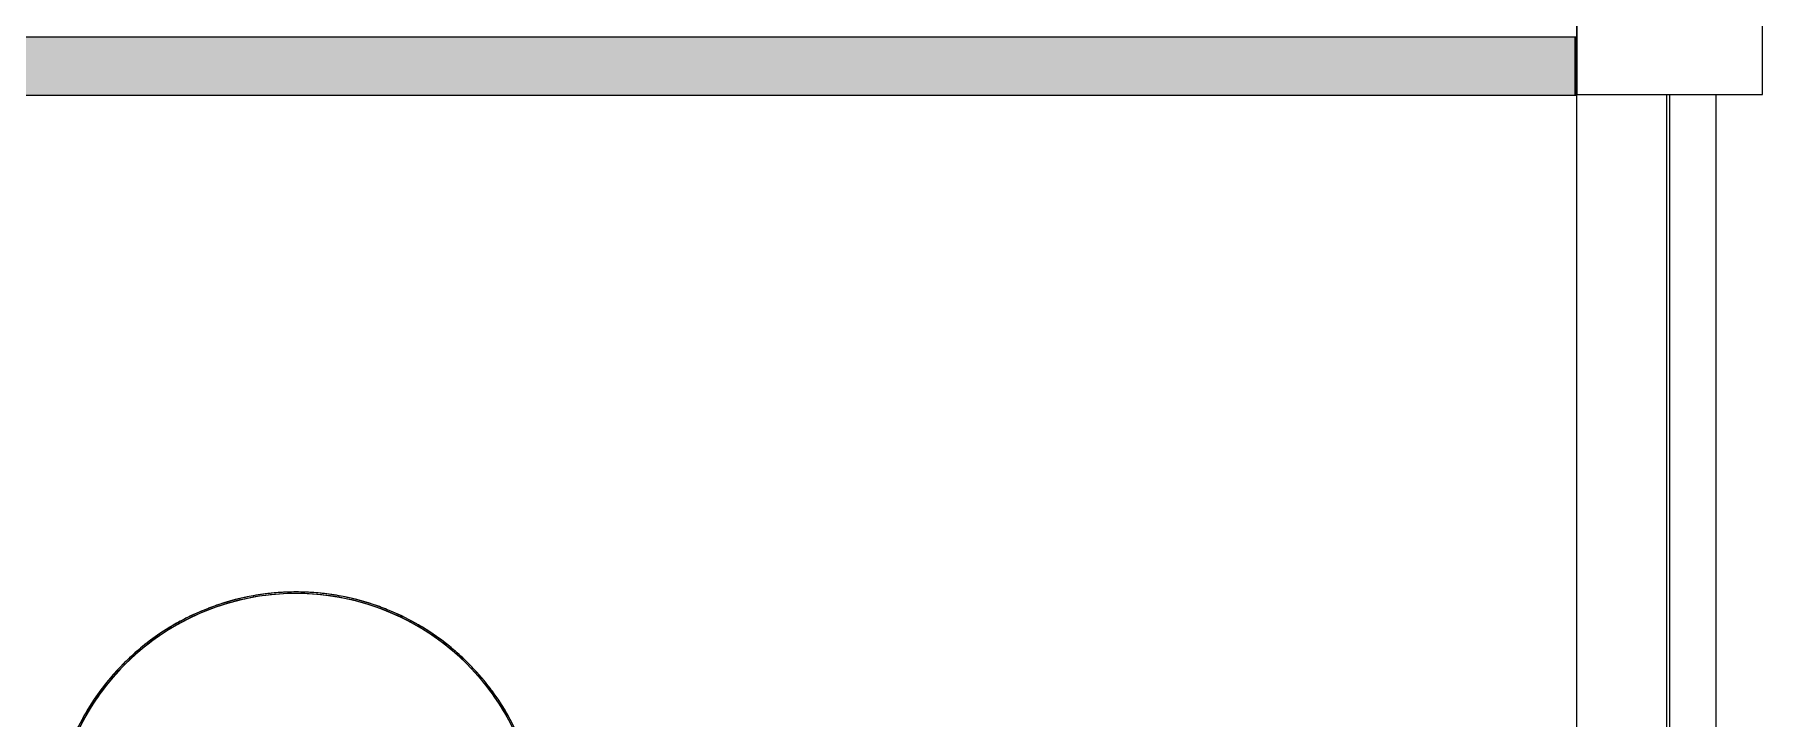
# Model space of a CAD drawing. Header units: inches. Extents: x 0 to 2535, y 0 to 2052.
# Drawn here: x 2378 to 2527, y 1449.7 to 1508.7 of the extents above; entities that cross this region are included whole.
import ezdxf

# ---------------------------------------------------------------- set-up
doc = ezdxf.new("R2010")
doc.units = ezdxf.units.IN
doc.header["$MEASUREMENT"] = 0
for name, color, linetype, lineweight in [('_700_INTERIORS', 7, 'Continuous', 9), ('A-DETL', 90, 'Continuous', 9), ('A-WALL-PATT', 111, 'Continuous', 13), ('CORE', 7, 'Continuous', 9), ('I-FURN', 30, 'Continuous', 9), ('I-FURN-PNLS', 30, 'Continuous', 9), ('I-WALL', 2, 'Continuous', 13), ('Victor Bldg - 7th Floor_LINK_dwg', 8, 'Continuous', 9), ('WINDOWS', 7, 'Continuous', 9)]:
    doc.layers.add(name, color=color, linetype=linetype, lineweight=lineweight)

# ---------------------------------------------------------------- blocks, each defined once
blk = doc.blocks.new('Victor Bldg - 7th Floor_LINK_dwg-6972240-Level 07  POWER _ SIGNAL')
at = {"layer": '_700_INTERIORS'}
blk.add_line((2510.81, 1508.38), (2510.81, 1503.5), dxfattribs=at)
at = {"layer": 'CORE', "flags": 128}
blk.add_lwpolyline([(2527, 1567.5), (2511, 1567.5), (2511, 1503.5), (2527, 1503.5)], close=True, dxfattribs=at)
at = {"layer": 'WINDOWS'}
for p, q in [((2511, 1387.5), (2511, 1503.5)), ((2518.75, 1448.5), (2518.75, 1503.5)), ((2519, 1448.5), (2519, 1503.5)), ((2523, 1387.5), (2523, 1503.5))]:
    blk.add_line(p, q, dxfattribs=at)
blk = doc.blocks.new('Zira Wksta 12 - Type 1-V53-Level 07  POWER _ SIGNAL')
at = {"layer": 'I-FURN-PNLS'}
for radius, start, end in [(21, 90, 270), (21, 90, 270), (20.87, 90, 180), (20.87, 90, 180), (20.87, 90, 122.7273), (21, 118.7187, 123.5308), (21, 118.7187, 123.5308), (20.87, 114.5455, 122.7273), (20.87, 122.7273, 139.0909), (21, 127.228, 131.915), (21, 127.228, 131.915), (20.87, 122.7273, 130.9091), (21, 123.5308, 127.228), (21, 123.5308, 127.228), (20.87, 130.9091, 139.0909), (21, 131.915, 135.6889), (21, 131.915, 135.6889), (20.87, 139.0909, 180), (20.87, 139.0909, 163.6364), (21, 140.3, 144.1238), (21, 140.3, 144.1238), (21, 135.6889, 140.3), (21, 135.6889, 140.3), (21, 144.1238, 148.6861), (21, 144.1238, 148.6861), (21, 150.2859, 152.5432), (21, 150.2859, 152.5432), (21, 148.6861, 150.2368), (21, 148.6861, 150.2368), (21, 152.5432, 157.0735), (21, 152.5432, 157.0735), (21, 159.046, 160.9524), (21, 159.046, 160.9524), (21, 157.0735, 158.9402), (21, 157.0735, 158.9402), (20.87, 163.6364, 180), (21, 160.9524, 165.4626), (21, 160.9524, 165.4626), (21, 165.4626, 169.3548), (21, 165.4626, 169.3548), (21, 169.3548, 173.8538), (21, 169.3548, 173.8538), (21, 173.8538, 177.7523), (21, 173.8538, 177.7523), (21, 177.7523, 180), (21, 177.7523, 180), (21, 180, 182.2477), (21, 180, 182.2477), (20.87, 180, 188.1818), (20.87, 180, 270), (20.87, 180, 188.1818), (20.87, 180, 188.1818), (21, 182.2477, 186.1462), (21, 182.2477, 186.1462), (21, 186.1462, 190.6452), (21, 186.1462, 190.6452), (20.87, 188.1818, 196.3636), (20.87, 188.1818, 204.5455), (20.87, 188.1818, 212.7273), (21, 190.6452, 194.5374), (21, 190.6452, 194.5374), (21, 194.5374, 199.0476), (21, 194.5374, 199.0476), (20.87, 196.3636, 204.5455), (21, 199.0476, 201.0598), (21, 199.0476, 201.0598), (21, 201.1303, 202.9265), (21, 201.1303, 202.9265), (21, 202.9265, 207.4568), (21, 202.9265, 207.4568), (20.87, 204.5455, 220.9091), (20.87, 204.5455, 270), (21, 207.4568, 211.3139), (21, 207.4568, 211.3139), (21, 211.3139, 215.8762), (21, 211.3139, 215.8762), (20.87, 212.7273, 237.2727), (21, 215.8762, 219.7), (21, 215.8762, 219.7), (21, 219.7, 224.3111), (21, 219.7, 224.3111), (20.87, 220.9091, 229.0909), (21, 224.3111, 228.085), (21, 224.3111, 228.085), (21, 228.085, 232.772), (21, 228.085, 232.772), (20.87, 229.0909, 237.2727), (21, 232.772, 236.4692), (21, 232.772, 236.4692), (21, 236.4692, 237.2727), (21, 236.4692, 241.2813), (21, 237.2727, 241.2813), (20.87, 237.2727, 261.8182), (20.87, 237.2727, 253.6364)]:
    blk.add_arc((-51, 15), radius, start, end, dxfattribs=at)

msp = doc.modelspace()

# ---------------------------------------------------------------- hatches: boundary and pattern name
at = {"layer": 'A-WALL-PATT', "lineweight": 9}
msp.add_hatch(color=7, dxfattribs=at).paths.add_polyline_path([(2487.47, 1503.44), (2510.91, 1503.44), (2510.91, 1508.44), (2306.88, 1508.44), (2306.88, 1503.44), (2484.34, 1503.44)], flags=0)

# ---------------------------------------------------------------- linework, layer by layer
at = {"layer": 'A-DETL'}
msp.add_line((2511, 479.5), (2511, 2021.5), dxfattribs=at)
at = {"layer": 'I-WALL', "color": 8, "lineweight": 20}
for p, q in [((2510.91, 1508.44), (2301.88, 1508.44)), ((2510.91, 1503.44), (2510.91, 1508.44)), ((2306.88, 1503.44), (2510.91, 1503.44))]:
    msp.add_line(p, q, dxfattribs=at)

# ---------------------------------------------------------------- block references
at = {"layer": 'I-FURN', "rotation": 270.0000000000002}
msp.add_blockref('Zira Wksta 12 - Type 1-V53-Level 07  POWER _ SIGNAL', (2385.54, 1388.57), dxfattribs=at)
at = {"layer": 'Victor Bldg - 7th Floor_LINK_dwg', "color": 7}
msp.add_blockref('Victor Bldg - 7th Floor_LINK_dwg-6972240-Level 07  POWER _ SIGNAL', (0, 0), dxfattribs=at)

doc.saveas('drawing.dxf')
